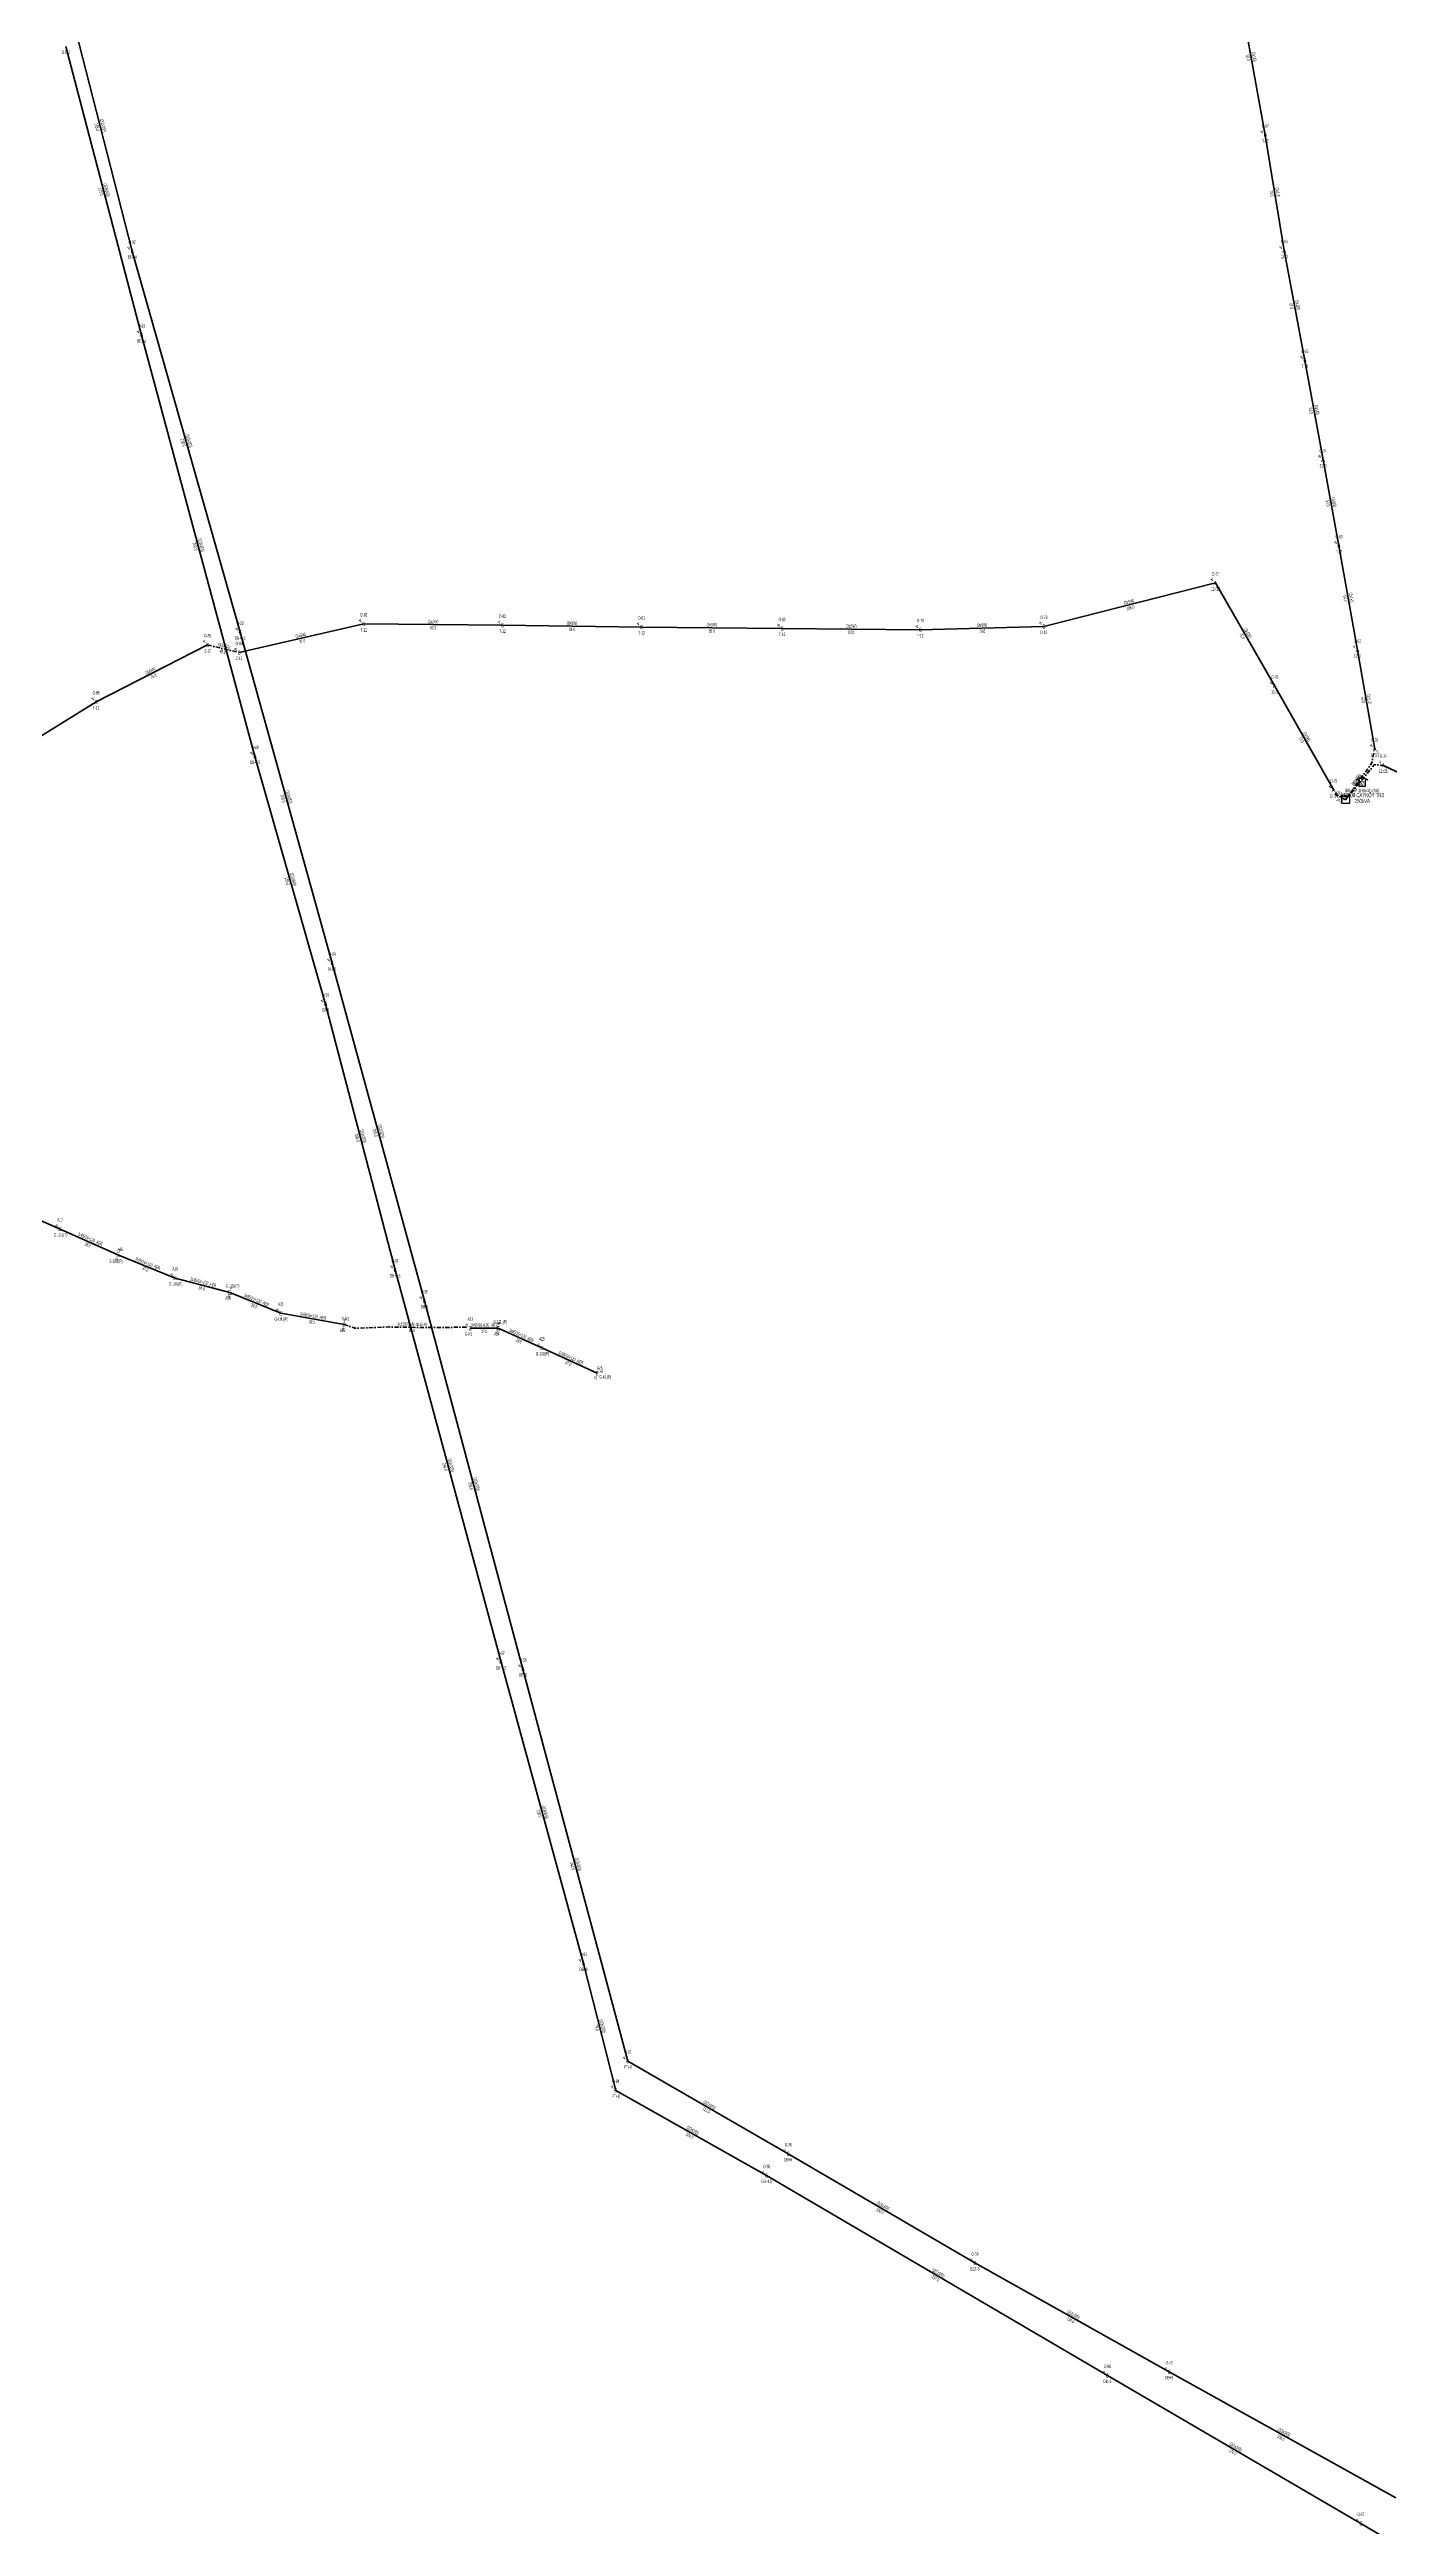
# Model space of a CAD drawing. Header units: millimetres. Extents: x 575398 to 593980, y 4181204 to 4193824.
# Drawn here: x 580040 to 580846, y 4187357 to 4188845 of the extents above; entities that cross this region are included whole.
import ezdxf
from ezdxf.enums import TextEntityAlignment as Align

# ---------------------------------------------------------------- set-up
doc = ezdxf.new("R2010")
doc.units = ezdxf.units.MM
doc.linetypes.add('DASHDOT', pattern=[5, 2.5, -1.25, 0, -1.25])
for name, color, linetype, lineweight in [('DIREK_AG_YENI', 108, 'Continuous', 25), ('DIREK_ENH_MEVCUT', 6, 'Continuous', 25), ('HAT_AG_HAVAI_YENI', 3, 'Continuous', 50), ('HAT_AG_YERALTI_YENI', 3, 'DASHDOT', 50), ('HAT_OG_HAVAI_MEVCUT', 48, 'Continuous', 70), ('HAT_OG_YERALTI_MEVCUT', 48, 'DASHDOT', 70), ('TRAFO_MEVCUT', 5, 'Continuous', 30)]:
    doc.layers.add(name, color=color, linetype=linetype, lineweight=lineweight)
doc.styles.add('Direk', font='B_CAD')
doc.styles.get("Standard").update_dxf_attribs({"font": 'Arial'})

# ---------------------------------------------------------------- blocks, each defined once
blk = doc.blocks.new('MEV_BINA_KARE')
at = {"layer": 'TRAFO_MEVCUT', "linetype": 'Continuous'}
for p, q in [((-2.25, -2.25), (-2.25, 2.25)), ((-2.25, 2.25), (2.25, 2.25)), ((0, 1.8), (0, 2.7)), ((2.25, 2.25), (2.25, -2.25)), ((2.25, -2.25), (-2.25, -2.25))]:
    blk.add_line(p, q, dxfattribs=at)
blk = doc.blocks.new('MEV_BETKOSK')
at = {"layer": 'TRAFO_MEVCUT', "linetype": 'Continuous'}
for p, q in [((-3.4, 2), (0, 3.6)), ((-1.8, 2), (-3.4, 2)), ((-1.8, -2), (-1.8, 2)), ((0, 3.6), (3.4, 2)), ((3.4, 2), (1.8, 2)), ((1.8, 2), (1.8, -2)), ((1.8, -2), (-1.8, -2))]:
    blk.add_line(p, q, dxfattribs=at)

msp = doc.modelspace()

# ---------------------------------------------------------------- linework, layer by layer
at = {"layer": 'HAT_AG_HAVAI_YENI'}
for p, q in [((580013.763, 4188151.218), (580046.812, 4188136.568)), ((580046.812, 4188136.568), (580081.594, 4188121.192)), ((580081.594, 4188121.192), (580115.919, 4188107.134)), ((580115.919, 4188107.134), (580148.885, 4188098.489)), ((580148.885, 4188098.489), (580179.418, 4188085.977)), ((580179.418, 4188085.977), (580217.485, 4188079.139)), ((580293.334, 4188077.016), (580310.173, 4188077.018)), ((580310.173, 4188077.018), (580336.467, 4188065.135)), ((580336.467, 4188065.135), (580369.656, 4188049.934))]:
    msp.add_line(p, q, dxfattribs=at)
at = {"layer": 'HAT_AG_YERALTI_YENI', "flags": 128}
msp.add_lwpolyline([(580217.485, 4188079.139), (580224.120655, 4188076.967673), (580244.663193, 4188077.728508), (580271.863036, 4188077.348091), (580291.536194, 4188077.682234), (580293.334, 4188077.016)], dxfattribs=at)
at = {"layer": 'HAT_OG_HAVAI_MEVCUT'}
for p, q in [((580754.24, 4188887.65), (580771.23, 4188794.05)), ((580090.12, 4188724.25), (580051.58, 4188874.42)), ((580095.8, 4188673.83), (580050.35, 4188847.31)), ((580782.61, 4188724.58), (580771.23, 4188794.05)), ((580090.12, 4188724.25), (580154.98, 4188495.24)), ((580782.61, 4188724.58), (580795.03, 4188658.61)), ((580095.8, 4188673.83), (580163.95, 4188420.61)), ((580805.92, 4188598.86), (580795.03, 4188658.61)), ((580805.92, 4188598.86), (580815.49, 4188547.22)), ((580826.65, 4188484.49), (580815.49, 4188547.22)), ((580638.15, 4188498.7), (580741.27, 4188524.86)), ((580776.88, 4188462.82), (580741.27, 4188524.86)), ((580154.42, 4188483.01), (580229.34, 4188500.22)), ((580229.34, 4188500.22), (580312.68, 4188499.42)), ((580396.3, 4188498.36), (580312.68, 4188499.42)), ((580396.3, 4188498.36), (580480.8, 4188497.43)), ((580638.15, 4188498.7), (580563.85, 4188496.77)), ((580068.47, 4188453.38), (580135.48, 4188487.65)), ((580154.98, 4188495.24), (580210.29, 4188296.37)), ((580563.85, 4188496.77), (580480.8, 4188497.43)), ((580837.01, 4188425.07), (580826.65, 4188484.49)), ((580068.47, 4188453.38), (579983.16, 4188400.56)), ((580776.88, 4188462.82), (580812.33, 4188400.35)), ((580206.41, 4188271.8), (580163.95, 4188420.61)), ((580842.18, 4188415.27), (580920.08, 4188378.24)), ((580265.81, 4188093.4), (580210.29, 4188296.37)), ((580206.41, 4188271.8), (580248.15, 4188112.02)), ((580311.83, 4187876.34), (580248.15, 4188112.02)), ((580325.01, 4187872.15), (580265.81, 4188093.4)), ((580311.83, 4187876.34), (580361.42, 4187695.17)), ((580325.01, 4187872.15), (580388.02, 4187636.53)), ((580380.79, 4187618.98), (580361.42, 4187695.17)), ((580484.46, 4187580.83), (580388.02, 4187636.53)), ((580380.79, 4187618.98), (580471.49, 4187567.72)), ((580484.46, 4187580.83), (580596.7, 4187515.23)), ((580676.32, 4187447.59), (580471.49, 4187567.72)), ((580596.7, 4187515.23), (580713.43, 4187449.83)), ((580676.32, 4187447.59), (580828.69, 4187358.69)), ((580849.76, 4187374.02), (580713.43, 4187449.83)), ((581007.86, 4187252.49), (580828.69, 4187358.69))]:
    msp.add_line(p, q, dxfattribs=at)
at = {"layer": 'HAT_OG_YERALTI_MEVCUT', "flags": 128}
for points in [[(580135.48, 4188487.65), (580154.42, 4188483.01)], [(580819.52449, 4188394.628972), (580835.114073, 4188416.437833), (580837.01, 4188425.07)], [(580819.52449, 4188394.628972), (580836.896799, 4188415.703769), (580842.18, 4188415.27)], [(580819.52449, 4188394.628972), (580814.035957, 4188397.352176), (580812.33, 4188400.35)]]:
    msp.add_lwpolyline(points, dxfattribs=at)

# ---------------------------------------------------------------- block references
at = {"layer": 'TRAFO_MEVCUT'}
for name, p in [('MEV_BINA_KARE', (580819.52449, 4188394.628972)), ('MEV_BETKOSK', (580829.52449, 4188404.628972))]:
    msp.add_blockref(name, p, dxfattribs=at)

# ---------------------------------------------------------------- texts
at = {"layer": 'DIREK_AG_YENI', "width": 0.53}
for s, p in [('A17', (580046.812, 4188142.068)), ('G-10U(P)', (580047.14921, 4188133.068)), ('A18', (580082.96494, 4188124.41233)), ('G-10U(P)', (580080.261755, 4188117.270461)), ('A19', (580115.919, 4188112.634)), ('G-10U(P)', (580116.25621, 4188103.634)), ('A20', (580147.775087, 4188095.169649)), ('G-10U(P)', (580150.527785, 4188102.393506)), ('G-10U(P)', (580179.75521, 4188082.477)), ('A21', (580179.418, 4188091.477)), ('G-K1', (580218.39449, 4188082.74619)), ('A23', (580293.334, 4188082.516)), ('G-12U(P)', (580311.333554, 4188080.840055)), ('A22', (580216.629315, 4188075.745211)), ('G-K1', (580292.322285, 4188073.516)), ('A24', (580309.435941, 4188073.596488)), ('A25', (580336.467, 4188070.635)), ('G-10U(P)', (580336.80421, 4188061.635)), ('A26', (580371.113416, 4188053.116128)), ('G-K1(P)', (580374.446418, 4188047.739987))]:
    msp.add_text(s, height=2.05, dxfattribs=at).set_placement(p, align=Align.MIDDLE_CENTER)
at = {"layer": 'DIREK_AG_YENI', "color": 32, "style": 'Direk'}
for rotation, p in [(225.000001, (580044.832101, 4188138.547899)), (156.939858, (580082.690752, 4188123.768264)), (225.000001, (580113.939101, 4188109.113899)), (161.511281, (580149.77293, 4188101.144481)), (225.000001, (580177.438101, 4188087.956899)), (165.848817, (580218.169548, 4188081.854031)), (167.843167, (580310.762647, 4188079.75521)), (225.000001, (580291.354101, 4188078.995899)), (225.000001, (580334.487101, 4188067.114899)), (110.392205, (580372.280522, 4188050.909645))]:
    msp.add_text('4', height=2, rotation=rotation, dxfattribs=at).set_placement(p, align=Align.MIDDLE_CENTER)
at = {"layer": 'DIREK_AG_YENI', "style": 'Direk'}
for s, p in [('E', (580046.812, 4188136.568)), ('E', (580081.594, 4188121.192)), ('E', (580115.919, 4188107.134)), ('E', (580148.885, 4188098.489)), ('E', (580179.418, 4188085.977)), ('2', (580217.485, 4188079.139)), ('2', (580293.334, 4188077.016)), ('E', (580310.173, 4188077.018)), ('E', (580336.467, 4188065.135)), ('2', (580369.656, 4188049.934))]:
    msp.add_text(s, height=2.5, dxfattribs=at).set_placement(p, align=Align.MIDDLE_CENTER)
at = {"layer": 'DIREK_AG_YENI', "color": 4, "style": 'Direk'}
for p in [(580080.614757, 4188118.891764), (580148.092205, 4188096.118035), (580216.873797, 4188076.714865), (580309.646529, 4188074.574063), (580368.614989, 4188047.661051)]:
    msp.add_text('q', height=2, dxfattribs=at).set_placement(p, align=Align.MIDDLE_CENTER)
at = {"layer": 'DIREK_ENH_MEVCUT', "linetype": 'ByBlock', "width": 0.53}
for s, p in [('DB+3', (580050.35, 4188843.81)), ('O-07', (580771.23, 4188799.55)), ('T-12', (580771.23, 4188790.55)), ('BET-4', (580090.12, 4188720.75)), ('O-32', (580090.12, 4188729.75)), ('O-06', (580782.61, 4188730.08)), ('12-O', (580782.61, 4188721.08)), ('O-88', (580095.8, 4188679.33)), ('BET-8', (580095.8, 4188670.33)), ('O-05', (580795.03, 4188664.11)), ('T-10', (580795.03, 4188655.11)), ('O-04', (580805.92, 4188604.36)), ('12-O', (580805.92, 4188595.36)), ('O-03', (580815.49, 4188552.72)), ('T-12', (580815.49, 4188543.72)), ('O-77', (580741.27, 4188530.36)), ('12 /18', (580741.27, 4188521.36)), ('O-33', (580154.98, 4188500.74)), ('O-83', (580229.34, 4188505.72)), ('T-12', (580229.34, 4188496.72)), ('O-82', (580312.68, 4188504.92)), ('O-81', (580396.3, 4188503.86)), ('O-80', (580480.8, 4188502.93)), ('O-79', (580563.85, 4188502.27)), ('O-78', (580638.15, 4188504.2)), ('O-85', (580135.48, 4188493.15)), ('Z-12', (580135.48, 4188484.15)), ('DB+1.5', (580154.98, 4188491.74)), ('O-84', (580154.42, 4188488.51)), ('T-12', (580312.68, 4188495.92)), ('T-12', (580396.3, 4188494.86)), ('T-12', (580480.8, 4188493.93)), ('T-12', (580563.85, 4188493.27)), ('D-12', (580638.15, 4188495.2)), ('O-02', (580826.65, 4188489.99)), ('Z-12', (580154.42, 4188479.51)), ('O-76', (580776.88, 4188468.32)), ('12-O', (580826.65, 4188480.99)), ('O-86', (580068.47, 4188458.88)), ('12 /3', (580776.88, 4188459.32)), ('T-12', (580068.47, 4188449.88)), ('O-89', (580163.95, 4188426.11)), ('O-01', (580837.01, 4188430.57)), ('DB+4.5', (580163.95, 4188417.11)), ('14 /21', (580837.01, 4188421.57)), ('12 /21', (580842.18, 4188411.77)), ('O-24', (580842.18, 4188420.77)), ('12 /14', (580812.33, 4188396.85)), ('O-75', (580812.33, 4188405.85)), ('N-1.5', (580210.29, 4188292.87)), ('O-34', (580210.29, 4188301.87)), ('O-90', (580206.41, 4188277.3)), ('DB-6', (580206.41, 4188268.3)), ('O-91', (580248.15, 4188117.52)), ('DB+4.5', (580248.15, 4188108.52)), ('O-35', (580265.81, 4188098.9)), ('DB-6', (580265.81, 4188089.9)), ('DB+4.5', (580311.83, 4187872.84)), ('O-92', (580311.83, 4187881.84)), ('O-36', (580325.01, 4187877.65)), ('DB+6', (580325.01, 4187868.65)), ('O-93', (580361.42, 4187700.67)), ('DB+6', (580361.42, 4187691.67)), ('O-37', (580388.02, 4187642.03)), ('O-94', (580380.79, 4187624.48)), ('PT+0', (580388.02, 4187633.03)), ('PT+0', (580380.79, 4187615.48)), ('DB+6', (580484.46, 4187577.33)), ('O-38', (580484.46, 4187586.33)), ('DB+4.5', (580471.49, 4187564.22)), ('O-95', (580471.49, 4187573.22)), ('O-39', (580596.7, 4187520.73)), ('BET-8', (580596.7, 4187511.73)), ('O-40', (580713.43, 4187455.33)), ('DB+3', (580676.32, 4187444.09)), ('O-96', (580676.32, 4187453.09)), ('DB+3', (580713.43, 4187446.33)), ('O-97', (580828.69, 4187364.19))]:
    msp.add_text(s, height=2.05, dxfattribs=at).set_placement(p, align=Align.MIDDLE_CENTER)
at = {"layer": 'DIREK_ENH_MEVCUT', "color": 32, "linetype": 'ByBlock', "style": 'Direk'}
for p in [(580769.250101, 4188796.029899), (580088.140101, 4188726.229899), (580780.630101, 4188726.559899), (580093.820101, 4188675.809899), (580793.050101, 4188660.589899), (580803.940101, 4188600.839899), (580813.510101, 4188549.199899), (580739.290101, 4188526.839899), (580153.000101, 4188497.219899), (580227.360101, 4188502.199899), (580310.700101, 4188501.399899), (580394.320101, 4188500.339899), (580478.820101, 4188499.409899), (580561.870101, 4188498.749899), (580636.170101, 4188500.679899), (580133.500101, 4188489.629899), (580152.440101, 4188484.989899), (580824.670101, 4188486.469899), (580066.490101, 4188455.359899), (580774.900101, 4188464.799899), (580161.970101, 4188422.589899), (580835.030101, 4188427.049899), (580840.200101, 4188417.249899), (580810.350101, 4188402.329899), (580208.310101, 4188298.349899), (580204.430101, 4188273.779899), (580246.170101, 4188113.999899), (580263.830101, 4188095.379899), (580309.850101, 4187878.319899), (580323.030101, 4187874.129899), (580359.440101, 4187697.149899), (580386.040101, 4187638.509899), (580378.810101, 4187620.959899), (580482.480101, 4187582.809899), (580469.510101, 4187569.699899), (580594.720101, 4187517.209899), (580674.340101, 4187449.569899), (580711.450101, 4187451.809899), (580826.710101, 4187360.669899)]:
    msp.add_text('4', height=2, rotation=225.000001, dxfattribs=at).set_placement(p, align=Align.MIDDLE_CENTER)
at = {"layer": 'DIREK_ENH_MEVCUT', "linetype": 'ByBlock', "style": 'Direk'}
for s, p in [('6', (580771.23, 4188794.05)), ('6', (580090.12, 4188724.25)), ('A', (580782.61, 4188724.58)), ('6', (580095.8, 4188673.83)), ('6', (580795.03, 4188658.61)), ('A', (580805.92, 4188598.86)), ('6', (580815.49, 4188547.22)), ('A', (580741.27, 4188524.86)), ('6', (580229.34, 4188500.22)), ('6', (580312.68, 4188499.42)), ('6', (580396.3, 4188498.36)), ('6', (580480.8, 4188497.43)), ('6', (580563.85, 4188496.77)), ('6', (580638.15, 4188498.7)), ('6', (580135.48, 4188487.65)), ('6', (580154.42, 4188483.01)), ('6', (580154.98, 4188495.24)), ('A', (580826.65, 4188484.49)), ('6', (580068.47, 4188453.38)), ('A', (580776.88, 4188462.82)), ('A', (580837.01, 4188425.07)), ('6', (580163.95, 4188420.61)), ('A', (580842.18, 4188415.27)), ('A', (580812.33, 4188400.35)), ('6', (580210.29, 4188296.37)), ('6', (580206.41, 4188271.8)), ('6', (580248.15, 4188112.02)), ('6', (580265.81, 4188093.4)), ('6', (580311.83, 4187876.34)), ('6', (580325.01, 4187872.15)), ('6', (580361.42, 4187695.17)), ('6', (580388.02, 4187636.53)), ('6', (580380.79, 4187618.98)), ('6', (580484.46, 4187580.83)), ('6', (580471.49, 4187567.72)), ('6', (580596.7, 4187515.23)), ('6', (580676.32, 4187447.59)), ('6', (580713.43, 4187449.83)), ('6', (580828.69, 4187358.69))]:
    msp.add_text(s, height=2.5, dxfattribs=at).set_placement(p, align=Align.MIDDLE_CENTER)
at = {"layer": 'DIREK_ENH_MEVCUT', "color": 32, "style": 'Direk'}
for p in [(580838.989899, 4188423.090101), (580844.159899, 4188413.290101), (580814.309899, 4188398.370101)]:
    msp.add_text('f', height=2, rotation=405.000001, dxfattribs=at).set_placement(p, align=Align.MIDDLE_CENTER)
at = {"layer": 'HAT_AG_HAVAI_YENI', "lineweight": 30, "width": 0.53}
for rotation, p in [(336.151325, (580064.546674, 4188129.657424, 290040.797)), (337.728166, (580099.078651, 4188114.949587, 290057.9595)), (345.30564, (580132.617613, 4188103.633699, 290074.4425)), (337.716862, (580164.473806, 4188093.019523, 290089.709)), (349.816526, (580198.601781, 4188083.39461, 290108.7425)), (0.006805, (580301.753399, 4188077.867, 290155.0865)), (335.680448, (580323.670052, 4188071.851073, 290168.2335)), (335.391595, (580353.415452, 4188058.307299, 290184.828))]:
    msp.add_text('3x95/16+120_AER', height=2.05, rotation=rotation, dxfattribs=at).set_placement(p, align=Align.CENTER)
for s, rotation, p in [('38.0', 336.151325, (580063.859326, 4188128.102576, 290040.797)), ('37.0', 337.728166, (580098.434349, 4188113.376413, 290057.9595)), ('34.0', 345.30564, (580132.186387, 4188101.989301, 290074.4425)), ('33.0', 337.716862, (580163.829194, 4188091.446477, 290089.709)), ('39.0', 349.816526, (580198.301219, 4188081.72139, 290108.7425)), ('17.0', 0.006805, (580301.753601, 4188076.167, 290155.0865)), ('29.0', 335.680448, (580322.969948, 4188070.301927, 290168.2335)), ('37.0', 335.391595, (580352.707548, 4188056.761701, 290184.828))]:
    msp.add_text(s, height=2.05, rotation=rotation, dxfattribs=at).set_placement(p, align=Align.TOP_CENTER)
at = {"layer": 'HAT_AG_YERALTI_YENI', "lineweight": 30, "width": 0.53}
msp.add_text('3x150/70-Al+4x16-Al', height=2.05, rotation=359.198713, dxfattribs=at).set_placement((580258.275001, 4188078.388216), align=Align.CENTER)
msp.add_text('98.0', height=2.05, rotation=359.198713, dxfattribs=at).set_placement((580258.251227, 4188076.688383), align=Align.TOP_CENTER)
at = {"layer": 'HAT_OG_HAVAI_MEVCUT', "lineweight": 30, "width": 0.53}
for s, rotation, p in [('95.0', 280.288147, (580761.898666, 4188840.698191, 290385.615)), ('155.0', 284.393878, (580070.026682, 4188799.123702, 290025.79)), ('179.0', 284.680956, (580072.252751, 4188760.354579, 290025.175)), ('70.0', 279.303093, (580776.08118, 4188759.177591, 290385.615)), ('67.0', 280.662125, (580787.984675, 4188691.437736, 290397.515)), ('61.0', 280.329316, (580799.638776, 4188628.58259, 290397.515)), ('238.0', 285.813134, (580121.732168, 4188609.513374, 290077.49)), ('53.0', 280.499026, (580809.869231, 4188572.885114, 290407.745)), ('262.0', 285.063295, (580129.054207, 4188546.999097, 290081.975)), ('64.0', 280.087681, (580820.23314, 4188515.706118, 290407.745)), ('83.0', 359.450021, (580271.001841, 4188498.970039, 290156.34)), ('84.0', 359.273735, (580354.479226, 4188498.040068, 290156.34)), ('106.0', 14.234787, (580689.919012, 4188510.956098, 290370.635)), ('77.0', 12.937075, (580192.070299, 4188490.786576, 290114.67)), ('85.0', 359.369433, (580438.540646, 4188497.045051, 290240.4)), ('83.0', 359.544679, (580522.318245, 4188496.250027, 290240.4)), ('74.0', 361.487968, (580601.022072, 4188496.885287, 290281.925)), ('72.0', 299.855157, (580758.337806, 4188493.416862, 290370.635)), ('75.0', 27.085938, (580102.362027, 4188469.758224, 290067.74)), ('60.0', 279.890221, (580830.992632, 4188454.634003, 290413.325)), ('72.0', 299.573714, (580793.865737, 4188431.165489, 290406.165)), ('206.0', 285.542386, (580181.816082, 4188395.577241, 290105.145)), ('155.0', 285.925053, (580184.362622, 4188345.971777, 290081.975)), ('165.0', 284.640433, (580226.457599, 4188191.695161, 290124.075)), ('210.0', 285.298343, (580237.23012, 4188194.660732, 290105.145)), ('244.0', 285.120088, (580279.169426, 4187993.958283, 290124.075)), ('229.0', 284.979761, (580294.588885, 4187982.555294, 290132.905)), ('188.0', 285.30809, (580335.805158, 4187785.530592, 290180.71)), ('244.0', 284.97182, (580355.693855, 4187754.120408, 290194.01)), ('79.0', 284.264273, (580370.281206, 4187656.865564, 290180.71)), ('111.0', 329.990938, (580435.814884, 4187607.943946, 290194.01)), ('104.0', 330.526609, (580425.721784, 4187592.610003, 290235.745)), ('130.0', 329.695343, (580540.151092, 4187547.296149, 290298.35)), ('237.0', 329.608959, (580573.474986, 4187506.921796, 290235.745)), ('134.0', 330.739517, (580654.649536, 4187481.788454, 290356.715)), ('156.0', 330.922563, (580781.181907, 4187411.182131, 290356.715)), ('176.0', 329.738653, (580752.076647, 4187402.405825, 290414.345))]:
    msp.add_text(s, height=2.05, rotation=rotation, dxfattribs=at).set_placement(p, align=Align.TOP_CENTER)
for s, rotation, p in [('(3x1/0)', 280.288147, (580763.571334, 4188841.001809, 290385.615)), ('(2(3x3/0))', 284.393878, (580071.673318, 4188799.546298, 290025.79)), ('(2(3x3/0))', 284.680956, (580073.897249, 4188760.785421, 290025.175)), ('(3x1/0)', 279.303093, (580777.75882, 4188759.452409, 290385.615)), ('(3x1/0)', 280.662125, (580789.655325, 4188691.752264, 290397.515)), ('(3x1/0)', 280.329316, (580801.311224, 4188628.88741, 290397.515)), ('(2(3x3/0))', 285.813134, (580123.367832, 4188609.976626, 290077.49)), ('(3x1/0)', 280.499026, (580811.540769, 4188573.194886, 290407.745)), ('(2(3x3/0))', 285.063295, (580130.695793, 4188547.440903, 290081.975)), ('(3xSW)', 14.234787, (580689.500988, 4188512.603902, 290370.635)), ('(3x1/0)', 280.087681, (580821.90686, 4188516.003882, 290407.745)), ('(3xSW)', 359.450021, (580271.018159, 4188500.669961, 290156.34)), ('(3xSW)', 359.273735, (580354.500774, 4188499.739932, 290156.34)), ('(3xSW)', 359.369433, (580438.559354, 4188498.744949, 290240.4)), ('(3xSW)', 359.544679, (580522.331755, 4188497.949973, 290240.4)), ('(3xSW)', 361.487968, (580600.977928, 4188498.584713, 290281.925)), ('(3xSW)', 12.937075, (580191.689701, 4188492.443424, 290114.67)), ('(3xSW)', 299.855157, (580759.812194, 4188494.263138, 290370.635)), ('(3xSW)', 27.085938, (580101.587973, 4188471.271776, 290067.74)), ('(3x1/0)', 279.890221, (580832.667368, 4188454.925997, 290413.325)), ('(3xSW)', 299.573714, (580795.344263, 4188432.004511, 290406.165)), ('(2(3x3/0))', 285.542386, (580183.453918, 4188396.032759, 290105.145)), ('(2(3x3/0))', 285.925053, (580185.997378, 4188346.438223, 290081.975)), ('(2(3x3/0))', 284.640433, (580228.102401, 4188192.124839, 290124.075)), ('(2(3x3/0))', 285.298343, (580238.86988, 4188195.109268, 290105.145)), ('(2(3x3/0))', 285.120088, (580280.810574, 4187994.401717, 290124.075)), ('(2(3x3/0))', 284.979761, (580296.231115, 4187982.994706, 290132.905)), ('(2(3x3/0))', 285.30809, (580337.444842, 4187785.979408, 290180.71)), ('(2(3x3/0))', 284.97182, (580357.336145, 4187754.559592, 290194.01)), ('(2(3x3/0))', 284.264273, (580371.928794, 4187657.284436, 290180.71)), ('(2(3x3/0))', 329.990938, (580436.665116, 4187609.416054, 290194.01)), ('(2(3x3/0))', 330.526609, (580426.558216, 4187594.089997, 290235.745)), ('(2(3x3/0))', 329.695343, (580541.008908, 4187548.763851, 290298.35)), ('(2(3x3/0))', 329.608959, (580574.335014, 4187508.388204, 290235.745)), ('(2(3x3/0))', 330.739517, (580655.480464, 4187483.271546, 290356.715)), ('(2(3x3/0))', 330.922563, (580782.008093, 4187412.667869, 290356.715)), ('(2(3x3/0))', 329.738653, (580752.933353, 4187403.874175, 290414.345))]:
    msp.add_text(s, height=2.05, rotation=rotation, dxfattribs=at).set_placement(p, align=Align.CENTER)
at = {"layer": 'HAT_OG_YERALTI_MEVCUT', "lineweight": 30, "width": 0.53}
for s, rotation, p in [('(3(1x50))', 346.234555, (580145.152256, 4188486.155586)), ('(3(1x95))', 54.441755, (580826.627785, 4188406.027703)), ('(3(1x95))', 50.500668, (580827.554757, 4188405.70703)), ('(3(1x95))', 333.611123, (580817.158015, 4188396.752002))]:
    msp.add_text(s, height=2.05, rotation=rotation, dxfattribs=at).set_placement(p, align=Align.CENTER)
for s, rotation, p in [('48.0', 346.234555, (580144.747744, 4188484.504414)), ('24.0', 333.611123, (580816.402431, 4188395.229145)), ('52.0', 54.441755, (580828.010777, 4188405.039102)), ('47.0', 50.500668, (580828.866532, 4188404.625712))]:
    msp.add_text(s, height=2.05, rotation=rotation, dxfattribs=at).set_placement(p, align=Align.TOP_CENTER)
at = {"layer": 'TRAFO_MEVCUT', "width": 0.6}
for s, height, p in [('873008 ÇAYKÖY TR3', 2.5, (580829.52449, 4188396.128972)), ('BK-TIP 2H(640) (hd)', 2.1, (580829.52449, 4188399.128972)), ('250kVA', 2.5, (580829.52449, 4188392.628972))]:
    msp.add_text(s, height=height, dxfattribs=at).set_placement(p, align=Align.CENTER)

doc.saveas('drawing.dxf')
